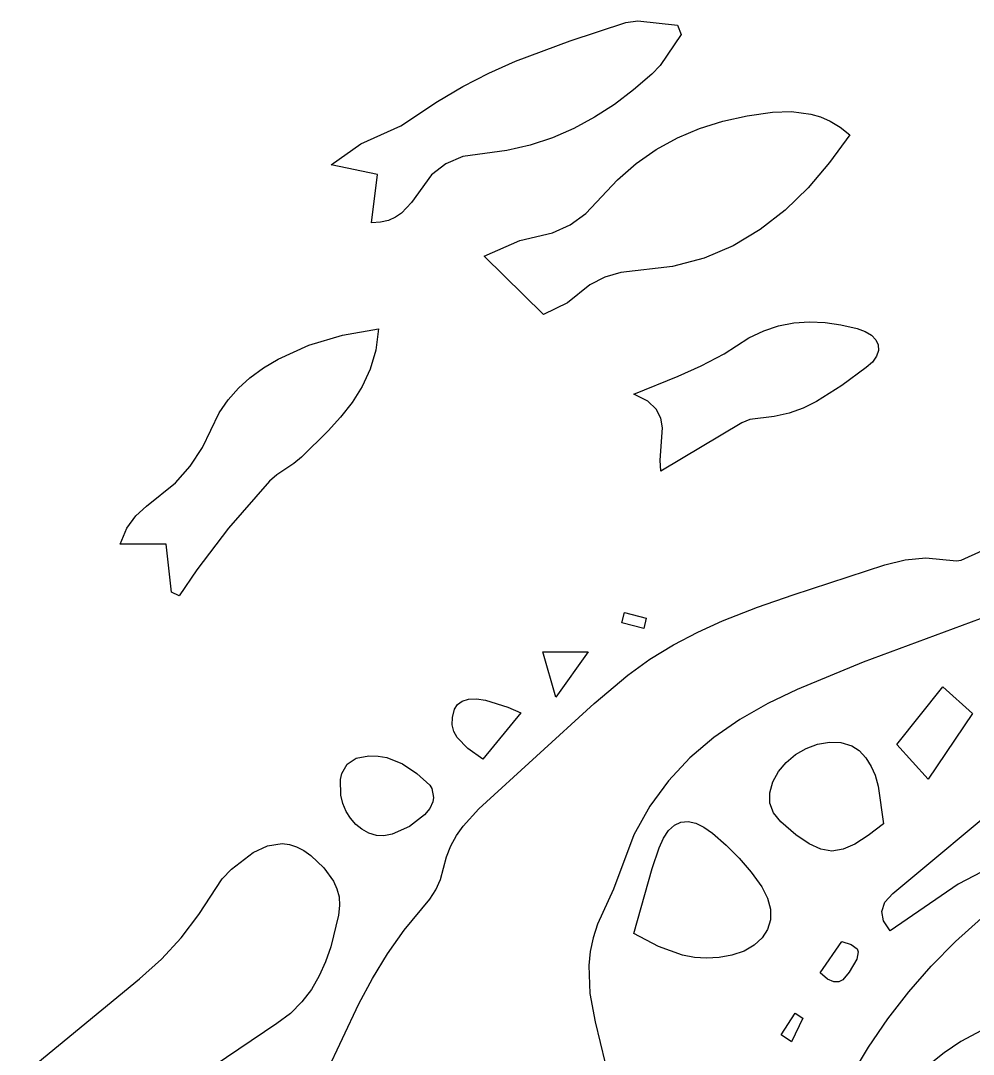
# Model space of a CAD drawing. Header units: centimetres. Extents: x -3.3 to 24.3, y 4.5 to 22.4.
# Drawn here: x 1.651 to 3.844, y 18.241 to 20.619 of the extents above; entities that cross this region are included whole.
import ezdxf

# ---------------------------------------------------------------- set-up
doc = ezdxf.new("R2010")
doc.units = ezdxf.units.CM
doc.layers.add('CUT', color=7, linetype='Continuous')

msp = doc.modelspace()

# ---------------------------------------------------------------- linework, layer by layer
at = {"layer": 'CUT'}
for points in [[(2.61067, 20.433489), (2.668877, 20.46793), (2.728802, 20.498468), (2.790153, 20.525744), (2.915978, 20.57307), (3.044031, 20.615033), (3.071872, 20.619177), (3.162741, 20.6086), (3.17123, 20.587198), (3.122765, 20.516292), (3.103735, 20.495832), (3.061421, 20.459664), (3.017502, 20.4266), (2.971863, 20.397005), (2.924392, 20.371244), (2.874976, 20.349681), (2.823502, 20.33268), (2.769858, 20.320607), (2.668584, 20.306329), (2.629712, 20.290153), (2.596741, 20.264484), (2.550503, 20.200553), (2.527777, 20.176477), (2.513979, 20.166972), (2.498086, 20.15973), (2.479745, 20.155184), (2.4586, 20.153765), (2.472502, 20.265062), (2.365668, 20.287437), (2.434247, 20.335852), (2.526499, 20.377161)], [(2.854288, 19.943177), (2.717931, 20.076978), (2.800032, 20.11325), (2.874984, 20.130936), (2.915754, 20.149158), (2.952027, 20.175151), (3.024796, 20.252636), (3.067836, 20.290391), (3.113784, 20.322612), (3.162471, 20.349519), (3.213729, 20.371328), (3.267387, 20.388258), (3.323276, 20.400528), (3.381229, 20.408356), (3.425385, 20.410061), (3.469797, 20.404363), (3.492094, 20.397646), (3.514448, 20.387769), (3.536857, 20.374295), (3.559319, 20.356787), (3.512946, 20.292907), (3.463467, 20.23476), (3.41037, 20.183022), (3.353142, 20.138369), (3.291269, 20.101477), (3.224239, 20.073023), (3.151539, 20.053684), (3.032212, 20.03937), (2.995287, 20.028807), (2.961245, 20.01117), (2.909965, 19.969961)], [(2.056883, 19.355833), (2.015918, 19.2957), (1.998433, 19.30394), (1.985965, 19.415004), (1.880741, 19.415004), (1.895763, 19.451417), (1.916595, 19.479598), (1.941051, 19.502223), (2.007336, 19.556093), (2.04165, 19.594355), (2.070158, 19.63743), (2.108431, 19.717167), (2.128617, 19.746815), (2.152446, 19.773843), (2.178672, 19.797163), (2.210508, 19.820012), (2.243785, 19.840038), (2.314738, 19.872283), (2.391687, 19.895213), (2.47479, 19.910145), (2.468348, 19.861162), (2.455411, 19.817105), (2.436983, 19.777235), (2.414069, 19.740814), (2.387672, 19.707101), (2.358797, 19.675357), (2.297634, 19.61482), (2.279787, 19.600272), (2.240906, 19.574457), (2.223616, 19.559523), (2.129431, 19.451807)], [(3.609285, 19.8954), (3.619216, 19.88483), (3.62452, 19.872978), (3.625057, 19.860246), (3.620693, 19.847041), (3.611288, 19.833765), (3.596707, 19.820823), (3.540884, 19.779885), (3.482845, 19.74288), (3.452097, 19.727754), (3.419716, 19.715893), (3.385345, 19.708059), (3.32958, 19.701731), (3.310509, 19.693761), (3.124239, 19.582799), (3.122904, 19.608153), (3.12808, 19.681981), (3.124484, 19.704491), (3.114038, 19.725275), (3.094227, 19.743927), (3.062537, 19.76004), (3.164193, 19.800843), (3.217558, 19.825199), (3.269832, 19.852368), (3.327338, 19.889557), (3.361125, 19.905628), (3.395556, 19.916872), (3.430595, 19.923586), (3.466204, 19.926067), (3.502347, 19.924611), (3.538987, 19.919514), (3.576086, 19.911074), (3.594862, 19.904283)], [(3.084979, 19.220358), (3.034623, 19.2334), (3.04051, 19.257634), (3.090891, 19.244634)], [(2.957489, 19.166986), (2.882896, 19.062862), (2.853009, 19.166986)], [(3.739823, 18.873632), (3.667872, 18.953897), (3.773145, 19.086129), (3.841738, 19.025296)], [(2.714642, 18.9202), (2.680264, 18.944143), (2.655707, 18.969442), (2.648173, 18.98343), (2.644371, 18.998752), (2.644723, 19.015743), (2.649656, 19.034732), (2.656491, 19.045959), (2.667334, 19.053722), (2.681929, 19.058001), (2.700019, 19.058778), (2.721347, 19.056032), (2.772691, 19.039891), (2.802193, 19.026457)], [(3.512305, 18.959196), (3.538962, 18.958203), (3.564206, 18.950848), (3.581093, 18.939557), (3.596015, 18.922971), (3.608333, 18.903467), (3.617409, 18.883422), (3.62475, 18.857491), (3.63653, 18.771175), (3.601409, 18.744103), (3.571056, 18.724475), (3.543891, 18.712519), (3.518331, 18.708466), (3.492797, 18.712545), (3.465706, 18.724983), (3.435477, 18.746011), (3.400529, 18.775856), (3.383477, 18.796328), (3.375276, 18.818396), (3.375181, 18.842189), (3.382442, 18.867836), (3.395171, 18.891409), (3.412888, 18.912507), (3.434527, 18.930483), (3.45902, 18.944688), (3.485302, 18.954475)], [(2.546329, 18.765183), (2.506042, 18.747622), (2.486962, 18.743933), (2.470282, 18.744567), (2.452661, 18.749955), (2.436584, 18.758527), (2.422306, 18.769941), (2.410079, 18.78385), (2.40016, 18.79991), (2.392803, 18.817776), (2.388261, 18.837104), (2.387389, 18.873484), (2.390271, 18.887285), (2.402682, 18.908652), (2.423618, 18.921981), (2.452673, 18.927604), (2.474039, 18.927194), (2.493983, 18.923703), (2.530259, 18.909058), (2.562804, 18.886829), (2.592919, 18.860175), (2.597751, 18.852663), (2.601212, 18.83151), (2.599913, 18.821519), (2.59306, 18.806525), (2.581, 18.791673)], [(3.376841, 18.574536), (3.376718, 18.55048), (3.370225, 18.528346), (3.357719, 18.508616), (3.339559, 18.491776), (3.3161, 18.478311), (3.287701, 18.468705), (3.258343, 18.463384), (3.229734, 18.461835), (3.201674, 18.463828), (3.173963, 18.469135), (3.118792, 18.488772), (3.062623, 18.518914), (3.104241, 18.66837), (3.120267, 18.715878), (3.130449, 18.738383), (3.142327, 18.755742), (3.155804, 18.767912), (3.17078, 18.774849), (3.187156, 18.776509), (3.204833, 18.77285), (3.223711, 18.763827), (3.243692, 18.749399), (3.275022, 18.721705), (3.304817, 18.691926), (3.332264, 18.660151), (3.356551, 18.62647), (3.370238, 18.600027)], [(3.490855, 18.428039), (3.540849, 18.500393), (3.562711, 18.493861), (3.575942, 18.4835), (3.578775, 18.476748), (3.575778, 18.45983), (3.557533, 18.429848), (3.543217, 18.411917), (3.533877, 18.407263), (3.522385, 18.407426), (3.508218, 18.413866)], [(3.401516, 18.285446), (3.433587, 18.335768), (3.450874, 18.324234), (3.425122, 18.269472)]]:
    msp.add_lwpolyline(points, close=True, dxfattribs=at)
for points in [[(2.317136, 18.117483), (2.429822, 18.357168), (2.461176, 18.415391), (2.495574, 18.471929), (2.533902, 18.526279), (2.592981, 18.597546), (2.60691, 18.619488), (2.617697, 18.642807), (2.631064, 18.694966), (2.641223, 18.720767), (2.65423, 18.744347), (2.669632, 18.766098), (2.705797, 18.805695), (2.971046, 19.047971), (3.048769, 19.112934), (3.099455, 19.149771), (3.153309, 19.182875), (3.209378, 19.212357), (3.266708, 19.238328), (3.347236, 19.26971), (3.42907, 19.297987), (3.639968, 19.367149), (3.686636, 19.378632), (3.734308, 19.383178), (3.804728, 19.376093), (3.815321, 19.378048), (3.864396, 19.400165)], [(4.128412, 19.342372), (3.590134, 19.143448), (3.438169, 19.080425), (3.370589, 19.04805), (3.306463, 19.011382), (3.246507, 18.969909), (3.191438, 18.923118), (3.141972, 18.870496), (3.098827, 18.81153), (3.062719, 18.745706), (3.01525, 18.621044), (2.978376, 18.540001), (2.968457, 18.508622), (2.962031, 18.477041), (2.958849, 18.445253), (2.961213, 18.381037), (2.973545, 18.315934), (3.019133, 18.125348)], [(3.862917, 18.660432), (3.808541, 18.632312), (3.651817, 18.52524), (3.637218, 18.547648), (3.633224, 18.569506), (3.640108, 18.590612), (3.658146, 18.610766), (3.93034, 18.837909)], [(1.651428, 18.189708), (1.925217, 18.414622), (1.975596, 18.459842), (2.020982, 18.509074), (2.061618, 18.562473), (2.115038, 18.644781), (2.136687, 18.667114), (2.186484, 18.705017), (2.219236, 18.720928), (2.252797, 18.725776), (2.269643, 18.723714), (2.286406, 18.71848), (2.302991, 18.70994), (2.319304, 18.697957), (2.34893, 18.669919), (2.371624, 18.638972), (2.379309, 18.62181), (2.383987, 18.603203), (2.385233, 18.582914), (2.382622, 18.560702), (2.364835, 18.488356), (2.352947, 18.453959), (2.338312, 18.421139), (2.320365, 18.390187), (2.298542, 18.361399), (2.272279, 18.335066), (2.241012, 18.311483), (1.978483, 18.134591)], [(3.561995, 18.189775), (3.602448, 18.257459), (3.646741, 18.322389), (3.694874, 18.384531), (3.746845, 18.443857), (3.802655, 18.500335), (3.862303, 18.553934)], [(3.896711, 18.313686), (3.814446, 18.270017), (3.776106, 18.244532), (3.738706, 18.214329)]]:
    msp.add_lwpolyline(points, dxfattribs=at)

doc.saveas('drawing.dxf')
